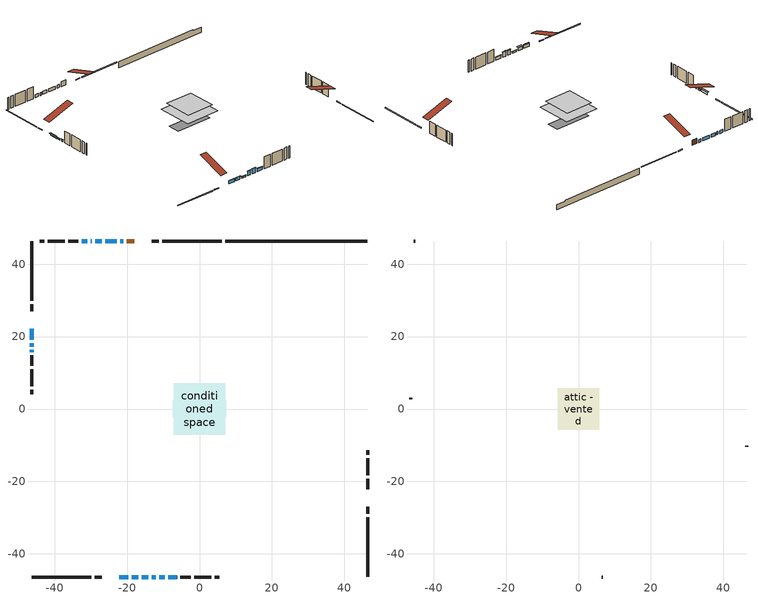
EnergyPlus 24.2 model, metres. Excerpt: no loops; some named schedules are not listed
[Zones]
conditioned space
 floor outside (Floor1 construction): -2.55,-2.55 -2.55,2.55 2.55,2.55 2.55,-2.55 z0.31
 floor adiabatic (AdiabaticFloorConstruction): -7.13,-7.13 -7.13,7.13 7.13,7.13 7.13,-7.13 z2.75
 floor foundation (Slab1 construction): -7.42,-2.39 -7.42,2.39 7.42,2.39 7.42,-2.39 z-2.13
 wall outside (RimJoist1 construction): 6.2,46.39 -10.27,46.39 / -46.39,-46.39 -29.91,-46.39 / -46.39,46.39 -46.39,29.91 / 46.39,-46.39 46.39,-29.91 z0.31:0.61
 wall outside (RimJoist2 construction): -11.2,46.39 -13.25,46.39 / -28.98,-46.39 -26.94,-46.39 / -46.39,28.98 -46.39,26.94 / 46.39,-28.98 46.39,-26.94 z0.31:0.61
 wall outside (AdiabaticWallConstruction 1): -18.05,46.39 -20.08,46.39 z0.31:2.34
 wall outside (AdiabaticWallConstruction): -21.01,46.39 -21.92,46.39 / -22.85,46.39 -26.05,46.39 / -26.98,46.39 -28.81,46.39 / -22.14,-46.39 -19.7,-46.39 / -18.77,-46.39 -16.94,-46.39 / -29.74,46.39 -30.05,46.39 / -8.65,-46.39 -6.21,-46.39 / -30.97,46.39 -32.5,46.39 z0.31:1.53; -46.39,22.14 -46.39,19.09 / -46.39,16.32 -46.39,15.7 z0.31:1.23; -46.39,18.16 -46.39,17.24 / -16.01,-46.39 -14.18,-46.39 z0.31:0.82; -13.25,-46.39 -12.03,-46.39 z0.31:2.14; -11.1,-46.39 -9.58,-46.39 z0.31:2.34
 wall outside (Wall1 construction): -33.43,46.39 -36.3,46.39 / -5.28,-46.39 -2.41,-46.39 / -46.39,14.78 -46.39,11.9 / 46.39,-22.14 46.39,-19.26 z0.31:5.19
 wall outside (Wall2 construction): -37.23,46.39 -41.94,46.39 / -1.48,-46.39 3.23,-46.39 / -46.39,10.97 -46.39,6.27 / 46.39,-18.33 46.39,-13.63 z0.31:5.19
 wall outside (Wall3 construction): -42.86,46.39 -44.16,46.39 / 4.16,-46.39 5.45,-46.39 / -46.39,5.34 -46.39,4.04 / 46.39,-12.7 46.39,-11.4 z0.31:5.19
 wall foundation (FoundationWall1 construction): 7.13,46.39,-2.13 7.13,46.39,0.31 42.46,46.39,0.31 42.46,46.39,-0.05 46.39,46.39,-0.05 46.39,46.39,-2.13
 window (WindowConstruction 11): -21.01,46.39 -21.92,46.39 z0.31:1.53
 window (WindowConstruction 6): -22.85,46.39 -26.05,46.39 z0.31:1.53
 window (WindowConstruction 7): -26.98,46.39 -28.81,46.39 z0.31:1.53
 window (WindowConstruction 8): -46.39,22.14 -46.39,19.09 z0.31:1.22
 window (WindowConstruction 9): -22.14,-46.39 -19.7,-46.39 z0.31:1.53
 window (WindowConstruction 10): -18.77,-46.39 -16.94,-46.39 z0.31:1.53
 window (WindowConstruction 12): -46.39,18.16 -46.39,17.24 z0.31:0.82
 window (WindowConstruction 13): -16.01,-46.39 -14.18,-46.39 z0.31:0.82
 window (WindowConstruction): -29.74,46.39 -30.04,46.39 z0.31:1.53
 window (WindowConstruction 1): -46.39,16.31 -46.39,15.71 z0.31:1.22
 window (WindowConstruction 2): -13.25,-46.39 -12.03,-46.39 z0.31:2.14
 window (WindowConstruction 3): -11.1,-46.39 -9.58,-46.39 z0.31:2.34
 window (WindowConstruction 4): -8.65,-46.39 -6.21,-46.39 z0.31:1.53
 window (WindowConstruction 5): -30.97,46.39 -32.5,46.39 z0.31:1.53
 door (Door): -18.05,46.39 -20.08,46.39 z0.31:2.34
 ceiling adiabatic (AdiabaticFloorConstruction): 7.13,-7.13 7.13,7.13 -7.13,7.13 -7.13,-7.13 z2.75
attic - vented
 floor to conditioned space (Floor2 construction Reversed): -5.74,-5.74 -5.74,5.74 5.74,5.74 5.74,-5.74 z5.19
 wall outside (Wall4 construction): -45.09,46.39 -45.46,46.39 / 6.38,-46.39 6.75,-46.39 / -46.39,3.11 -46.39,2.75 / 46.39,-10.47 46.39,-10.1 z0.31:5.19
 roof outside (Roof1 construction): -17.12,46.39,5.19 -17.12,35.21,8.91 -14.18,35.21,8.91 -14.18,46.39,5.19; -23.06,-46.39,5.19 -23.06,-35.21,8.91 -26.01,-35.21,8.91 -26.01,-46.39,5.19; -46.39,23.06,5.19 -35.21,23.06,8.91 -35.21,26.01,8.91 -46.39,26.01,5.19; 46.39,-23.06,5.19 35.21,-23.06,8.91 35.21,-26.01,8.91 46.39,-26.01,5.19
shading: -46.39,18.94 -46.39,22.28 -46.99,22.28 -46.99,18.94 z1.37; -19.55,-46.39 -22.28,-46.39 -22.28,-46.68 -19.55,-46.68 z1.68; -16.79,-46.39 -18.92,-46.39 -18.92,-46.99 -16.79,-46.99 z1.68; -46.39,17.09 -46.39,18.31 -46.53,18.31 -46.53,17.09 z0.97; -14.03,-46.39 -16.16,-46.39 -16.16,-46.53 -14.03,-46.53 z0.97; -46.39,15.56 -46.39,16.46 -46.53,16.46 -46.53,15.56 z1.37; -11.88,-46.39 -13.4,-46.39 -13.4,-46.53 -11.88,-46.53 z2.29; -9.43,-46.39 -11.25,-46.39 -11.25,-46.53 -9.43,-46.53 z2.49; -6.06,-46.39 -8.8,-46.39 -8.8,-46.53 -6.06,-46.53 z1.68
[Building]
Building 1: Terrain=Suburbs
[Site:Location]
Toronto Intl AP_ON: Latitude {deg}=43.68; Longitude {deg}=-79.63; Time Zone {hr}=-5; Elevation {m}=173; Keep Site Location Information=Yes
[Site:GroundTemperature:Shallow]
4.59119, 2.66285, 2.50842, 3.42352, 7.09712, 10.7536, 13.9236, 15.9317, 16.1023, 14.4691, 11.3799, 7.83558
[Site:WaterMainsTemperature]
Calculation Method=Schedule; Temperature Schedule=mains temperature schedule
[Material] Roughness=Rough; Thermal Absorptance=0.9
Name | Thickness {m} | Conductivity {W/m-K} | Density {kg/m3} | Specific Heat {J/kg-K} | Solar Absorptance | Visible Absorptance
asphalt or fiberglass shingles | 0.00635 | 0.162714 | 1121.4 | 1465.45 | 0.4 | 0.4
ceiling loosefill ins | 0.0846667 | 0.0480833 | 16.02 | 1046.75 | 0.7 | 0.7
ceiling stud and cavity | 0.1397 | 0.115652 | 65.682 | 1177.47 | 0.7 | 0.7
concrete 4.0 in. | 0.1016 | 1.803125 | 2242.8 | 837.4 | 0.7 | 0.7
concrete 8.0 in. | 0.2032 | 1.803125 | 2242.8 | 837.4 | 0.7 | 0.7
door material | 0.04445 | 0.327969 | 512.64 | 1214.23 | 0.7 | 0.7
floor covering | 0.0127 | 0.0433444 | 54.468 | 1339.84 | 0.6 | 0.6
floor rigid ins; rim joist rigid ins | 0.051816 | 0.029427 | 32.04 | 1214.23 | 0.7 | 0.7
floor rigid ins 1; wall rigid ins | 0.512978 | 0.029427 | 32.04 | 1214.23 | 0.7 | 0.7
floor stud and cavity | 0.1397 | 0.0969663 | 92.3553 | 1139.71 | 0.7 | 0.7
floor stud and cavity 1 | 0.1397 | 1.75129 | 37.0049 | 1207.88 | 0.7 | 0.7
furniture material conditioned space 1 | 0.1524 | 0.115458 | 640.8 | 1214.23 | 0.6 | 0.6
gypsum board | 0.0127 | 0.160291 | 801 | 837.4 | 0.6 | 0.6
osb sheathing 0.5 in. | 0.0127 | 0.115458 | 512.64 | 1214.23 | 0.7 | 0.7
osb sheathing 0.75 in. | 0.01905 | 0.115458 | 512.64 | 1214.23 | 0.7 | 0.7
osb sheathing 2.0 in. | 0.0508 | 0.115458 | 512.64 | 1214.23 | 0.7 | 0.7
rim joist stud and cavity | 0.0508 | 0.275866 | 125.044 | 1163.47 | 0.6 | 0.6
rim joist stud and cavity 1 | 0.0508 | 0.289717 | 125.044 | 1163.47 | 0.6 | 0.6
wall stud and cavity | 0.1397 | 0.0815399 | 139.0536 | 1170.24 | 0.7 | 0.7
wall stud and cavity 1 | 0.1397 | 0.0809575 | 139.0536 | 1170.24 | 0.7 | 0.7
wall stud and cavity 2 | 0.1397 | 0.0880559 | 139.0536 | 1170.24 | 0.7 | 0.7
wall stud and cavity 3 | 0.0889 | 6.1454 | 50.32683 | 1063.81 | 0.6 | 0.6
wall stud and cavity 4 | 0.0889 | 0.380278 | 52.3479 | 1209.89 | 0.7 | 0.7
wall stud and cavity 5 | 0.0889 | 0.391764 | 83.0341 | 1211.67 | 0.7 | 0.7
wood siding | 0.0254 | 0.102417 | 544.68 | 1172.36 | 0.4 | 0.4
wood siding 1 | 0.00254 | 0.102417 | 544.68 | 1172.36 | 0.4 | 0.4
wood siding 2; wood siding 3; wood siding 4 | 0.0254 | 0.102417 | 544.68 | 1172.36 | 0.7 | 0.7
[WindowMaterial:SimpleGlazingSystem]
Name | U-Factor {W/m2-K} | Solar Heat Gain Coefficient
WindowMaterial | 3.088832 | 0.38
WindowMaterial 1 | 2.99571 | 0.51
WindowMaterial 10 | 2.97868 | 0.61
WindowMaterial 11 | 3.04681 | 0.44
WindowMaterial 2 | 2.97698 | 0.55
WindowMaterial 3 | 4.32891 | 0.68
WindowMaterial 4 | 2.90941 | 0.64
WindowMaterial 5 | 2.92474 | 0.62
WindowMaterial 6 | 2.93325 | 0.61
WindowMaterial 7 | 2.93098 | 0.61
WindowMaterial 8 | 2.94348 | 0.59
WindowMaterial 9 | 2.95256 | 0.58
[Construction]
AdiabaticFloorConstruction: floor stud and cavity 1, floor rigid ins 1, osb sheathing 0.75 in., floor covering
AdiabaticWallConstruction: wood siding 3, wall rigid ins, wall stud and cavity 4, gypsum board
AdiabaticWallConstruction 1: wood siding 4, wall rigid ins, wall stud and cavity 4, gypsum board
Door: door material
Floor1 construction: floor stud and cavity, floor rigid ins, osb sheathing 0.75 in., floor covering
Floor2 construction Reversed: gypsum board, ceiling stud and cavity, ceiling loosefill ins
FoundationWall1 construction: concrete 8.0 in.
furniture construction conditioned space 1: furniture material conditioned space 1
PartitionWallConstruction: gypsum board, wall stud and cavity 5, gypsum board
RimJoist1 construction: wood siding 2, rim joist rigid ins, osb sheathing 2.0 in., rim joist stud and cavity
RimJoist2 construction: wood siding 2, rim joist rigid ins, osb sheathing 2.0 in., rim joist stud and cavity 1
Roof1 construction: asphalt or fiberglass shingles
Slab1 construction: concrete 4.0 in.
Wall1 construction: wood siding, osb sheathing 0.5 in., wall stud and cavity, gypsum board
Wall2 construction: wood siding, osb sheathing 0.5 in., wall stud and cavity 1, gypsum board
Wall3 construction: wood siding, osb sheathing 0.5 in., wall stud and cavity 2, gypsum board
Wall4 construction: wood siding 1, wall stud and cavity 3
WindowConstruction: WindowMaterial
WindowConstruction 1: WindowMaterial 1
WindowConstruction 10: WindowMaterial 9
WindowConstruction 11: WindowMaterial 10
WindowConstruction 12; WindowConstruction 13: WindowMaterial 11
WindowConstruction 2: WindowMaterial 2
WindowConstruction 3: WindowMaterial 3
WindowConstruction 4; WindowConstruction 9: WindowMaterial 4
WindowConstruction 5: WindowMaterial 5
WindowConstruction 6: WindowMaterial 6
WindowConstruction 7: WindowMaterial 7
WindowConstruction 8: WindowMaterial 8
[Zone] Multiplier=1; Part of Total Floor Area=Yes
Name | Volume {m3}
attic - vented | 79.6032
conditioned space | 718.9
[Space]
Name | Zone | Volume {m3}
attic - vented 1 | attic - vented | 79.6032
conditioned space 1 | conditioned space | 718.9
[ZoneInfiltration:EffectiveLeakageArea]
infil attic - vented 1: Zone or Space=attic - vented 1; Schedule=Always On Discrete; Effective Air Leakage Area {cm2}=5447.17; Stack Coefficient=0.000598158; Wind Coefficient=1.65245e-05
[ZoneMixing]
whole house fan mix: Zone or Space=attic - vented; Schedule=Always On Continuous; Design Flow Rate Calculation Method=Flow/Zone; Design Flow Rate {m3/s}=0; Source Zone or Space=conditioned space
[SurfaceProperty:ExposedFoundationPerimeter]
Slab1: Exposed Perimeter Calculation Method=TotalExposedPerimeter; Total Exposed Perimeter {m}=39.259
[InternalMass] Zone or ZoneList=conditioned space; Space or SpaceList=conditioned space 1
Name | Construction | Surface Area {m2}
furniture mass conditioned space 1 | furniture construction conditioned space 1 | 120.184
partition wall mass | PartitionWallConstruction | 300.46
[Lights]
interior lighting: Zone or ZoneList or Space or SpaceList=conditioned space 1; Schedule=interior lighting schedule; Design Level Calculation Method=LightingLevel; Lighting Level {W}=343.2; Return Air Fraction=0; Fraction Radiant=0.6; Fraction Visible=0.2; Fraction Replaceable=1
[People]
occupants: Zone or ZoneList or Space or SpaceList=conditioned space 1; Number of People Schedule=occupants schedule; Number of People Calculation Method=People; Number of People=3; Fraction Radiant=0.314171; Sensible Heat Fraction=0.56303; Activity Level Schedule=occupants activity schedule; Carbon Dioxide Generation Rate {m3/s-W}=0; Enable ASHRAE 55 Comfort Warnings=No; Mean Radiant Temperature Calculation Type=EnclosureAveraged
[ElectricEquipment] Zone or ZoneList or Space or SpaceList=conditioned space 1; Design Level Calculation Method=EquipmentLevel
Name | Schedule | Design Level {W} | Fraction Latent | Fraction Radiant | Fraction Lost
clothes dryer | clothes dryer schedule | 140.772 | 0.015 | 0.081 | 0.85
clothes washer | clothes washer schedule | 32.1985 | 0.03 | 0.162 | 0.7
cooking range | cooking range schedule | 215.147 | 0.08 | 0.432 | 0.2
dishwasher | dishwasher schedule | 66.8632 | 0.3 | 0.18 | 0.4
fridge | fridge schedule | 72.9452 | 0 | 0.6 | 0
mech vent bath fan 0 | mech vent bath fan 0 schedule | 50.2 | 0 | 0 | 1
mech vent bath fan 1 | mech vent bath fan 1 schedule | 50.2 | 0 | 0 | 1
mech vent house fan | mech vent house fan schedule | 0 | 0 | 0 | 1
mech vent house fan cfis | mech vent house fan cfis schedule | 0 | 0 | 0 | 0
mech vent range fan 0 | mech vent range fan 0 schedule | 57 | 0 | 0 | 1
misc plug loads | misc plug loads schedule | 494.7 | 0.045 | 0.513 | 0.1
whole house fan | Always On Discrete | 0 | 0 | 0 | 1
[OtherEquipment] Zone or ZoneList or Space or SpaceList=conditioned space 1; Design Level Calculation Method=EquipmentLevel
Name | Fuel Type | Schedule | Design Level {W} | Fraction Latent | Fraction Radiant | Fraction Lost
clothes dryer 1 | Electricity | clothes dryer schedule | 0 | 0.015 | 0.081 | 0.85
cooking range 1 | Electricity | cooking range schedule | 0 | 0.08 | 0.432 | 0.2
general water use latent | None | general water use schedule | 62.594 | 1 | 0 | 0
general water use sensible | None | general water use schedule | -61.6891 | 0 | 0.6 | 0
mech vent house fan latent load | None | Always On Discrete | 0 | 1 | 0 | 0
mech vent house fan sensible load | None | Always On Discrete | 0 | 0 | 0 | 0
water heater energy adjustment1 | NaturalGas | Always On Discrete | 0.01 | 0 | 0 | 1
[ZoneInfiltration:DesignFlowRate] Zone or ZoneList or Space or SpaceList=conditioned space 1; Schedule=Always On Discrete; Design Flow Rate Calculation Method=Flow/Zone; Design Flow Rate {m3/s}=0
infil flow; natural vent flow; whole house fan flow
[Foundation:Kiva]
Foundation Kiva 1: Initial Indoor Air Temperature {C}=18; Wall Height Above Grade {m}=0.309982; Wall Depth Below Slab {m}=0.2032
[Foundation:Kiva:Settings]
Soil Conductivity {W/m-K}=0.849921; Soil Density {kg/m3}=1842.3; Soil Specific Heat {J/kg-K}=418.7; Ground Solar Absorptivity=0.9; Ground Thermal Absorptivity=0.9; Ground Surface Roughness {m}=0.03; Far-Field Width {m}=40; Deep-Ground Boundary Condition=ZeroFlux; Deep-Ground Depth {m}=40; Minimum Cell Dimension {m}=0.2; Maximum Cell Growth Coefficient=3; Simulation Timestep=Timestep
[Exterior:Lights]
exterior lighting: Schedule=exterior lighting schedule; Design Level {W}=75.6
[Schedule:Constant]
Name | Hourly Value
Always On Continuous; mech vent house fan schedule; mech vent house fan cfis schedule; Always On Discrete | 1
occupants activity schedule | 117.228
fridge schedule | 0
[Schedule:Week:Daily]
interior lighting schedule Week Rule - Jan1-Jan27: interior lighting schedule day, interior lighting schedule day, interior lighting schedule day, interior lighting schedule day, interior lighting schedule day, interior lighting schedule day, interior lighting schedule day, interior lighting schedule default day, interior lighting schedule default day, interior lighting schedule default day, interior lighting schedule default day, interior lighting schedule default day
interior lighting schedule Week Rule - Jan28-Feb3: interior lighting schedule day, interior lighting schedule day, interior lighting schedule day, interior lighting schedule day, interior lighting schedule day 1, interior lighting schedule day 1, interior lighting schedule day 1, interior lighting schedule default day, interior lighting schedule default day, interior lighting schedule default day, interior lighting schedule default day, interior lighting schedule default day
interior lighting schedule Week Rule - Feb4-Feb24: interior lighting schedule day 1, interior lighting schedule day 1, interior lighting schedule day 1, interior lighting schedule day 1, interior lighting schedule day 1, interior lighting schedule day 1, interior lighting schedule day 1, interior lighting schedule default day, interior lighting schedule default day, interior lighting schedule default day, interior lighting schedule default day, interior lighting schedule default day
interior lighting schedule Week Rule - Feb25-Mar3: interior lighting schedule day 1, interior lighting schedule day 1, interior lighting schedule day 1, interior lighting schedule day 1, interior lighting schedule day 2, interior lighting schedule day 2, interior lighting schedule day 2, interior lighting schedule default day, interior lighting schedule default day, interior lighting schedule default day, interior lighting schedule default day, interior lighting schedule default day
interior lighting schedule Week Rule - Mar4-Mar31: interior lighting schedule day 2, interior lighting schedule day 2, interior lighting schedule day 2, interior lighting schedule day 2, interior lighting schedule day 2, interior lighting schedule day 2, interior lighting schedule day 2, interior lighting schedule default day, interior lighting schedule default day, interior lighting schedule default day, interior lighting schedule default day, interior lighting schedule default day
interior lighting schedule Week Rule - Apr1-Apr28: interior lighting schedule day 3, interior lighting schedule day 3, interior lighting schedule day 3, interior lighting schedule day 3, interior lighting schedule day 3, interior lighting schedule day 3, interior lighting schedule day 3, interior lighting schedule default day, interior lighting schedule default day, interior lighting schedule default day, interior lighting schedule default day, interior lighting schedule default day
interior lighting schedule Week Rule - Apr29-May5: interior lighting schedule day 3, interior lighting schedule day 3, interior lighting schedule day 4, interior lighting schedule day 4, interior lighting schedule day 4, interior lighting schedule day 4, interior lighting schedule day 4, interior lighting schedule default day, interior lighting schedule default day, interior lighting schedule default day, interior lighting schedule default day, interior lighting schedule default day
interior lighting schedule Week Rule - May6-May26: interior lighting schedule day 4, interior lighting schedule day 4, interior lighting schedule day 4, interior lighting schedule day 4, interior lighting schedule day 4, interior lighting schedule day 4, interior lighting schedule day 4, interior lighting schedule default day, interior lighting schedule default day, interior lighting schedule default day, interior lighting schedule default day, interior lighting schedule default day
interior lighting schedule Week Rule - May27-Jun2: interior lighting schedule day 4, interior lighting schedule day 4, interior lighting schedule day 4, interior lighting schedule day 4, interior lighting schedule day 4, interior lighting schedule day 5, interior lighting schedule day 5, interior lighting schedule default day, interior lighting schedule default day, interior lighting schedule default day, interior lighting schedule default day, interior lighting schedule default day
interior lighting schedule Week Rule - Jun3-Jun30: interior lighting schedule day 5, interior lighting schedule day 5, interior lighting schedule day 5, interior lighting schedule day 5, interior lighting schedule day 5, interior lighting schedule day 5, interior lighting schedule day 5, interior lighting schedule default day, interior lighting schedule default day, interior lighting schedule default day, interior lighting schedule default day, interior lighting schedule default day
interior lighting schedule Week Rule - Jul1-Jul28: interior lighting schedule day 6, interior lighting schedule day 6, interior lighting schedule day 6, interior lighting schedule day 6, interior lighting schedule day 6, interior lighting schedule day 6, interior lighting schedule day 6, interior lighting schedule default day, interior lighting schedule default day, interior lighting schedule default day, interior lighting schedule default day, interior lighting schedule default day
interior lighting schedule Week Rule - Jul29-Aug4: interior lighting schedule day 6, interior lighting schedule day 6, interior lighting schedule day 6, interior lighting schedule day 7, interior lighting schedule day 7, interior lighting schedule day 7, interior lighting schedule day 7, interior lighting schedule default day, interior lighting schedule default day, interior lighting schedule default day, interior lighting schedule default day, interior lighting schedule default day
interior lighting schedule Week Rule - Aug5-Aug25: interior lighting schedule day 7, interior lighting schedule day 7, interior lighting schedule day 7, interior lighting schedule day 7, interior lighting schedule day 7, interior lighting schedule day 7, interior lighting schedule day 7, interior lighting schedule default day, interior lighting schedule default day, interior lighting schedule default day, interior lighting schedule default day, interior lighting schedule default day
interior lighting schedule Week Rule - Aug26-Sep1: interior lighting schedule day 7, interior lighting schedule day 7, interior lighting schedule day 7, interior lighting schedule day 7, interior lighting schedule day 7, interior lighting schedule day 7, interior lighting schedule day 8, interior lighting schedule default day, interior lighting schedule default day, interior lighting schedule default day, interior lighting schedule default day, interior lighting schedule default day
interior lighting schedule Week Rule - Sep2-Sep29: interior lighting schedule day 8, interior lighting schedule day 8, interior lighting schedule day 8, interior lighting schedule day 8, interior lighting schedule day 8, interior lighting schedule day 8, interior lighting schedule day 8, interior lighting schedule default day, interior lighting schedule default day, interior lighting schedule default day, interior lighting schedule default day, interior lighting schedule default day
interior lighting schedule Week Rule - Sep30-Oct6: interior lighting schedule day 8, interior lighting schedule day 9, interior lighting schedule day 9, interior lighting schedule day 9, interior lighting schedule day 9, interior lighting schedule day 9, interior lighting schedule day 9, interior lighting schedule default day, interior lighting schedule default day, interior lighting schedule default day, interior lighting schedule default day, interior lighting schedule default day
interior lighting schedule Week Rule - Oct7-Oct27: interior lighting schedule day 9, interior lighting schedule day 9, interior lighting schedule day 9, interior lighting schedule day 9, interior lighting schedule day 9, interior lighting schedule day 9, interior lighting schedule day 9, interior lighting schedule default day, interior lighting schedule default day, interior lighting schedule default day, interior lighting schedule default day, interior lighting schedule default day
interior lighting schedule Week Rule - Oct28-Nov3: interior lighting schedule day 9, interior lighting schedule day 9, interior lighting schedule day 9, interior lighting schedule day 9, interior lighting schedule day 10, interior lighting schedule day 10, interior lighting schedule day 10, interior lighting schedule default day, interior lighting schedule default day, interior lighting schedule default day, interior lighting schedule default day, interior lighting schedule default day
interior lighting schedule Week Rule - Nov4-Nov24: interior lighting schedule day 10, interior lighting schedule day 10, interior lighting schedule day 10, interior lighting schedule day 10, interior lighting schedule day 10, interior lighting schedule day 10, interior lighting schedule day 10, interior lighting schedule default day, interior lighting schedule default day, interior lighting schedule default day, interior lighting schedule default day, interior lighting schedule default day
interior lighting schedule Week Rule - Nov25-Dec1: interior lighting schedule day 10, interior lighting schedule day 10, interior lighting schedule day 10, interior lighting schedule day 10, interior lighting schedule day 10, interior lighting schedule day 10, interior lighting schedule day 11, interior lighting schedule default day, interior lighting schedule default day, interior lighting schedule default day, interior lighting schedule default day, interior lighting schedule default day
interior lighting schedule Week Rule - Dec2-Dec31: interior lighting schedule day 11, interior lighting schedule day 11, interior lighting schedule day 11, interior lighting schedule day 11, interior lighting schedule day 11, interior lighting schedule day 11, interior lighting schedule day 11, interior lighting schedule default day, interior lighting schedule default day, interior lighting schedule default day, interior lighting schedule default day, interior lighting schedule default day
occupants schedule Week Rule - Jan1-Dec31: occupants schedule day, occupants schedule day, occupants schedule day, occupants schedule day, occupants schedule day, occupants schedule day, occupants schedule day, occupants schedule default day, occupants schedule default day, occupants schedule default day, occupants schedule default day, occupants schedule default day
clothes dryer schedule Week Rule - Jan1-Dec31: clothes dryer schedule day, clothes dryer schedule day, clothes dryer schedule day, clothes dryer schedule day, clothes dryer schedule day, clothes dryer schedule day, clothes dryer schedule day, clothes dryer schedule default day, clothes dryer schedule default day, clothes dryer schedule default day, clothes dryer schedule default day, clothes dryer schedule default day
clothes washer schedule Week Rule - Jan1-Dec31: clothes washer schedule day, clothes washer schedule day, clothes washer schedule day, clothes washer schedule day, clothes washer schedule day, clothes washer schedule day, clothes washer schedule day, clothes washer schedule default day, clothes washer schedule default day, clothes washer schedule default day, clothes washer schedule default day, clothes washer schedule default day
cooking range schedule Week Rule - Jan1-Dec31: cooking range schedule day, cooking range schedule day, cooking range schedule day, cooking range schedule day, cooking range schedule day, cooking range schedule day, cooking range schedule day, cooking range schedule default day, cooking range schedule default day, cooking range schedule default day, cooking range schedule default day, cooking range schedule default day
dishwasher schedule Week Rule - Jan1-Dec31: dishwasher schedule day, dishwasher schedule day, dishwasher schedule day, dishwasher schedule day, dishwasher schedule day, dishwasher schedule day, dishwasher schedule day, dishwasher schedule default day, dishwasher schedule default day, dishwasher schedule default day, dishwasher schedule default day, dishwasher schedule default day
mech vent bath fan 0 schedule Week Rule - Jan1-Dec31: mech vent bath fan 0 schedule day, mech vent bath fan 0 schedule day, mech vent bath fan 0 schedule day, mech vent bath fan 0 schedule day, mech vent bath fan 0 schedule day, mech vent bath fan 0 schedule day, mech vent bath fan 0 schedule day, mech vent bath fan 0 schedule default day, mech vent bath fan 0 schedule default day, mech vent bath fan 0 schedule default day, mech vent bath fan 0 schedule default day, mech vent bath fan 0 schedule default day
mech vent bath fan 1 schedule Week Rule - Jan1-Dec31: mech vent bath fan 1 schedule day, mech vent bath fan 1 schedule day, mech vent bath fan 1 schedule day, mech vent bath fan 1 schedule day, mech vent bath fan 1 schedule day, mech vent bath fan 1 schedule day, mech vent bath fan 1 schedule day, mech vent bath fan 1 schedule default day, mech vent bath fan 1 schedule default day, mech vent bath fan 1 schedule default day, mech vent bath fan 1 schedule default day, mech vent bath fan 1 schedule default day
mech vent range fan 0 schedule Week Rule - Jan1-Dec31: mech vent range fan 0 schedule day, mech vent range fan 0 schedule day, mech vent range fan 0 schedule day, mech vent range fan 0 schedule day, mech vent range fan 0 schedule day, mech vent range fan 0 schedule day, mech vent range fan 0 schedule day, mech vent range fan 0 schedule default day, mech vent range fan 0 schedule default day, mech vent range fan 0 schedule default day, mech vent range fan 0 schedule default day, mech vent range fan 0 schedule default day
misc plug loads schedule Week Rule - Jan1-Dec31: misc plug loads schedule day, misc plug loads schedule day, misc plug loads schedule day, misc plug loads schedule day, misc plug loads schedule day, misc plug loads schedule day, misc plug loads schedule day, misc plug loads schedule default day, misc plug loads schedule default day, misc plug loads schedule default day, misc plug loads schedule default day, misc plug loads schedule default day
general water use schedule Week Rule - Jan1-Dec31: general water use schedule day, general water use schedule day, general water use schedule day, general water use schedule day, general water use schedule day, general water use schedule day, general water use schedule day, general water use schedule default day, general water use schedule default day, general water use schedule default day, general water use schedule default day, general water use schedule default day
exterior lighting schedule Week Rule - Jan1-Jan27: exterior lighting schedule day, exterior lighting schedule day, exterior lighting schedule day, exterior lighting schedule day, exterior lighting schedule day, exterior lighting schedule day, exterior lighting schedule day, exterior lighting schedule default day, exterior lighting schedule default day, exterior lighting schedule default day, exterior lighting schedule default day, exterior lighting schedule default day
exterior lighting schedule Week Rule - Jan28-Feb3: exterior lighting schedule day, exterior lighting schedule day, exterior lighting schedule day, exterior lighting schedule day, exterior lighting schedule day 1, exterior lighting schedule day 1, exterior lighting schedule day 1, exterior lighting schedule default day, exterior lighting schedule default day, exterior lighting schedule default day, exterior lighting schedule default day, exterior lighting schedule default day
exterior lighting schedule Week Rule - Feb4-Feb24: exterior lighting schedule day 1, exterior lighting schedule day 1, exterior lighting schedule day 1, exterior lighting schedule day 1, exterior lighting schedule day 1, exterior lighting schedule day 1, exterior lighting schedule day 1, exterior lighting schedule default day, exterior lighting schedule default day, exterior lighting schedule default day, exterior lighting schedule default day, exterior lighting schedule default day
exterior lighting schedule Week Rule - Feb25-Mar3: exterior lighting schedule day 1, exterior lighting schedule day 1, exterior lighting schedule day 1, exterior lighting schedule day 1, exterior lighting schedule day 2, exterior lighting schedule day 2, exterior lighting schedule day 2, exterior lighting schedule default day, exterior lighting schedule default day, exterior lighting schedule default day, exterior lighting schedule default day, exterior lighting schedule default day
exterior lighting schedule Week Rule - Mar4-Mar31: exterior lighting schedule day 2, exterior lighting schedule day 2, exterior lighting schedule day 2, exterior lighting schedule day 2, exterior lighting schedule day 2, exterior lighting schedule day 2, exterior lighting schedule day 2, exterior lighting schedule default day, exterior lighting schedule default day, exterior lighting schedule default day, exterior lighting schedule default day, exterior lighting schedule default day
exterior lighting schedule Week Rule - Apr1-Apr28: exterior lighting schedule day 3, exterior lighting schedule day 3, exterior lighting schedule day 3, exterior lighting schedule day 3, exterior lighting schedule day 3, exterior lighting schedule day 3, exterior lighting schedule day 3, exterior lighting schedule default day, exterior lighting schedule default day, exterior lighting schedule default day, exterior lighting schedule default day, exterior lighting schedule default day
exterior lighting schedule Week Rule - Apr29-May5: exterior lighting schedule day 3, exterior lighting schedule day 3, exterior lighting schedule day 4, exterior lighting schedule day 4, exterior lighting schedule day 4, exterior lighting schedule day 4, exterior lighting schedule day 4, exterior lighting schedule default day, exterior lighting schedule default day, exterior lighting schedule default day, exterior lighting schedule default day, exterior lighting schedule default day
exterior lighting schedule Week Rule - May6-May26: exterior lighting schedule day 4, exterior lighting schedule day 4, exterior lighting schedule day 4, exterior lighting schedule day 4, exterior lighting schedule day 4, exterior lighting schedule day 4, exterior lighting schedule day 4, exterior lighting schedule default day, exterior lighting schedule default day, exterior lighting schedule default day, exterior lighting schedule default day, exterior lighting schedule default day
exterior lighting schedule Week Rule - May27-Jun2: exterior lighting schedule day 4, exterior lighting schedule day 4, exterior lighting schedule day 4, exterior lighting schedule day 4, exterior lighting schedule day 4, exterior lighting schedule day 5, exterior lighting schedule day 5, exterior lighting schedule default day, exterior lighting schedule default day, exterior lighting schedule default day, exterior lighting schedule default day, exterior lighting schedule default day
exterior lighting schedule Week Rule - Jun3-Jun30: exterior lighting schedule day 5, exterior lighting schedule day 5, exterior lighting schedule day 5, exterior lighting schedule day 5, exterior lighting schedule day 5, exterior lighting schedule day 5, exterior lighting schedule day 5, exterior lighting schedule default day, exterior lighting schedule default day, exterior lighting schedule default day, exterior lighting schedule default day, exterior lighting schedule default day
exterior lighting schedule Week Rule - Jul1-Jul28: exterior lighting schedule day 6, exterior lighting schedule day 6, exterior lighting schedule day 6, exterior lighting schedule day 6, exterior lighting schedule day 6, exterior lighting schedule day 6, exterior lighting schedule day 6, exterior lighting schedule default day, exterior lighting schedule default day, exterior lighting schedule default day, exterior lighting schedule default day, exterior lighting schedule default day
exterior lighting schedule Week Rule - Jul29-Aug4: exterior lighting schedule day 6, exterior lighting schedule day 6, exterior lighting schedule day 6, exterior lighting schedule day 7, exterior lighting schedule day 7, exterior lighting schedule day 7, exterior lighting schedule day 7, exterior lighting schedule default day, exterior lighting schedule default day, exterior lighting schedule default day, exterior lighting schedule default day, exterior lighting schedule default day
exterior lighting schedule Week Rule - Aug5-Aug25: exterior lighting schedule day 7, exterior lighting schedule day 7, exterior lighting schedule day 7, exterior lighting schedule day 7, exterior lighting schedule day 7, exterior lighting schedule day 7, exterior lighting schedule day 7, exterior lighting schedule default day, exterior lighting schedule default day, exterior lighting schedule default day, exterior lighting schedule default day, exterior lighting schedule default day
[Schedule:Year]
interior lighting schedule: interior lighting schedule Week Rule - Jan1-Jan27, 1, 1, 1, 27, interior lighting schedule Week Rule - Jan28-Feb3, 1, 28, 2, 3, interior lighting schedule Week Rule - Feb4-Feb24, 2, 4, 2, 24, interior lighting schedule Week Rule - Feb25-Mar3, 2, 25, 3, 3, interior lighting schedule Week Rule - Mar4-Mar31, 3, 4, 3, 31, interior lighting schedule Week Rule - Apr1-Apr28, 4, 1, 4, 28, interior lighting schedule Week Rule - Apr29-May5, 4, 29, 5, 5, interior lighting schedule Week Rule - May6-May26, 5, 6, 5, 26, interior lighting schedule Week Rule - May27-Jun2, 5, 27, 6, 2, interior lighting schedule Week Rule - Jun3-Jun30, 6, 3, 6, 30, interior lighting schedule Week Rule - Jul1-Jul28, 7, 1, 7, 28, interior lighting schedule Week Rule - Jul29-Aug4, 7, 29, 8, 4, interior lighting schedule Week Rule - Aug5-Aug25, 8, 5, 8, 25, interior lighting schedule Week Rule - Aug26-Sep1, 8, 26, 9, 1, interior lighting schedule Week Rule - Sep2-Sep29, 9, 2, 9, 29, interior lighting schedule Week Rule - Sep30-Oct6, 9, 30, 10, 6, interior lighting schedule Week Rule - Oct7-Oct27, 10, 7, 10, 27, interior lighting schedule Week Rule - Oct28-Nov3, 10, 28, 11, 3, interior lighting schedule Week Rule - Nov4-Nov24, 11, 4, 11, 24, interior lighting schedule Week Rule - Nov25-Dec1, 11, 25, 12, 1, interior lighting schedule Week Rule - Dec2-Dec31, 12, 2, 12, 31
occupants schedule: occupants schedule Week Rule - Jan1-Dec31, 1, 1, 12, 31
clothes dryer schedule: clothes dryer schedule Week Rule - Jan1-Dec31, 1, 1, 12, 31
clothes washer schedule: clothes washer schedule Week Rule - Jan1-Dec31, 1, 1, 12, 31
cooking range schedule: cooking range schedule Week Rule - Jan1-Dec31, 1, 1, 12, 31
dishwasher schedule: dishwasher schedule Week Rule - Jan1-Dec31, 1, 1, 12, 31
mech vent bath fan 0 schedule: mech vent bath fan 0 schedule Week Rule - Jan1-Dec31, 1, 1, 12, 31
mech vent bath fan 1 schedule: mech vent bath fan 1 schedule Week Rule - Jan1-Dec31, 1, 1, 12, 31
mech vent range fan 0 schedule: mech vent range fan 0 schedule Week Rule - Jan1-Dec31, 1, 1, 12, 31
misc plug loads schedule: misc plug loads schedule Week Rule - Jan1-Dec31, 1, 1, 12, 31
general water use schedule: general water use schedule Week Rule - Jan1-Dec31, 1, 1, 12, 31
exterior lighting schedule: exterior lighting schedule Week Rule - Jan1-Jan27, 1, 1, 1, 27, exterior lighting schedule Week Rule - Jan28-Feb3, 1, 28, 2, 3, exterior lighting schedule Week Rule - Feb4-Feb24, 2, 4, 2, 24, exterior lighting schedule Week Rule - Feb25-Mar3, 2, 25, 3, 3, exterior lighting schedule Week Rule - Mar4-Mar31, 3, 4, 3, 31, exterior lighting schedule Week Rule - Apr1-Apr28, 4, 1, 4, 28, exterior lighting schedule Week Rule - Apr29-May5, 4, 29, 5, 5, exterior lighting schedule Week Rule - May6-May26, 5, 6, 5, 26, exterior lighting schedule Week Rule - May27-Jun2, 5, 27, 6, 2, exterior lighting schedule Week Rule - Jun3-Jun30, 6, 3, 6, 30, exterior lighting schedule Week Rule - Jul1-Jul28, 7, 1, 7, 28, exterior lighting schedule Week Rule - Jul29-Aug4, 7, 29, 8, 4, exterior lighting schedule Week Rule - Aug5-Aug25, 8, 5, 8, 25, exterior lighting schedule Week Rule - Aug26-Sep1, 8, 26, 9, 1, exterior lighting schedule Week Rule - Sep2-Sep29, 9, 2, 9, 29, exterior lighting schedule Week Rule - Sep30-Oct6, 9, 30, 10, 6, exterior lighting schedule Week Rule - Oct7-Oct27, 10, 7, 10, 27, exterior lighting schedule Week Rule - Oct28-Nov3, 10, 28, 11, 3, exterior lighting schedule Week Rule - Nov4-Nov24, 11, 4, 11, 24, exterior lighting schedule Week Rule - Nov25-Dec1, 11, 25, 12, 1, exterior lighting schedule Week Rule - Dec2-Dec31, 12, 2, 12, 31
[Schedule:Compact]
mains temperature schedule: Through: 01/01, For: AllDays, Until: 24:00, 8.43722, Through: 01/02, For: AllDays, Until: 24:00, 8.37111, Through: 01/03, For: AllDays, Until: 24:00, 8.30611, Through: 01/04, For: AllDays, Until: 24:00, 8.24222, Through: 01/05, For: AllDays, Until: 24:00, 8.17944, Through: 01/06, For: AllDays, Until: 24:00, 8.11833, Through: 01/07, For: AllDays, Until: 24:00, 8.05833, Through: 01/08, For: AllDays, Until: 24:00, 7.99944, Through: 01/09, For: AllDays, Until: 24:00, 7.94222, Through: 01/10, For: AllDays, Until: 24:00, 7.88611, Through: 01/11, For: AllDays, Until: 24:00, 7.83167, Through: 01/12, For: AllDays, Until: 24:00, 7.77833, Through: 01/13, For: AllDays, Until: 24:00, 7.72611, Through: 01/14, For: AllDays, Until: 24:00, 7.67556, Through: 01/15, For: AllDays, Until: 24:00, 7.62667, Through: 01/16, For: AllDays, Until: 24:00, 7.57889, Through: 01/17, For: AllDays, Until: 24:00, 7.53278, Through: 01/18, For: AllDays, Until: 24:00, 7.48778, Through: 01/19, For: AllDays, Until: 24:00, 7.44444, Through: 01/20, For: AllDays, Until: 24:00, 7.40278, Through: 01/21, For: AllDays, Until: 24:00, 7.36278, Through: 01/22, For: AllDays, Until: 24:00, 7.32389, Through: 01/23, For: AllDays, Until: 24:00, 7.28667, Through: 01/24, For: AllDays, Until: 24:00, 7.25056, Through: 01/25, For: AllDays, Until: 24:00, 7.21667, Through: 01/26, For: AllDays, Until: 24:00, 7.18389, Through: 01/27, For: AllDays, Until: 24:00, 7.15278, Through: 01/28, For: AllDays, Until: 24:00, 7.12333, Through: 01/29, For: AllDays, Until: 24:00, 7.09556, Through: 01/30, For: AllDays, Until: 24:00, 7.06944, Through: 01/31, For: AllDays, Until: 24:00, 7.04444, Through: 02/01, For: AllDays, Until: 24:00, 7.02167, Through: 02/02, For: AllDays, Until: 24:00, 7, Through: 02/03, For: AllDays, Until: 24:00, 6.98, Through: 02/04, For: AllDays, Until: 24:00, 6.96222, Through: 02/05, For: AllDays, Until: 24:00, 6.94556, Through: 02/06, For: AllDays, Until: 24:00, 6.93056, Through: 02/07, For: AllDays, Until: 24:00, 6.91722, Through: 02/08, For: AllDays, Until: 24:00, 6.90556, Through: 02/09, For: AllDays, Until: 24:00, 6.89556, Through: 02/10, For: AllDays, Until: 24:00, 6.88722, Through: 02/11, For: AllDays, Until: 24:00, 6.88056, Through: 02/12, For: AllDays, Until: 24:00, 6.875, Through: 02/13, For: AllDays, Until: 24:00, 6.87167, Through: 02/14, For: AllDays, Until: 24:00, 6.87, Through: 02/15, For: AllDays, Until: 24:00, 6.87, Through: 02/16, For: AllDays, Until: 24:00, 6.87167, Through: 02/17, For: AllDays, Until: 24:00, 6.875, Through: 02/18, For: AllDays, Until: 24:00, 6.88, Through: 02/19, For: AllDays, Until: 24:00, 6.88611, Through: 02/20, For: AllDays, Until: 24:00, 6.89444, Through: 02/21, For: AllDays, Until: 24:00, 6.90444, Through: 02/22, For: AllDays, Until: 24:00, 6.91611, Through: 02/23, For: AllDays, Until: 24:00, 6.92889, Through: 02/24, For: AllDays, Until: 24:00, 6.94389, Through: 02/25, For: AllDays, Until: 24:00, 6.96056, Through: 02/26, For: AllDays, Until: 24:00, 6.97833, Through: 02/27, For: AllDays, Until: 24:00, 6.99833, Through: 02/28, For: AllDays, Until: 24:00, 7.01944, Through: 03/01, For: AllDays, Until: 24:00, 7.04222, Through: 03/02, For: AllDays, Until: 24:00, 7.06667, Through: 03/03, For: AllDays, Until: 24:00, 7.09278, Through: 03/04, For: AllDays, Until: 24:00, 7.12056, Through: 03/05, For: AllDays, Until: 24:00, 7.15, Through: 03/06, For: AllDays, Until: 24:00, 7.18111, Through: 03/07, For: AllDays, Until: 24:00, 7.21333, Through: 03/08, For: AllDays, Until: 24:00, 7.24722, Through: 03/09, For: AllDays, Until: 24:00, 7.28278, Through: 03/10, For: AllDays, Until: 24:00, 7.32, Through: 03/11, For: AllDays, Until: 24:00, 7.35889, Through: 03/12, For: AllDays, Until: 24:00, 7.39889, Through: 03/13, For: AllDays, Until: 24:00, 7.44056, Through: 03/14, For: AllDays, Until: 24:00, 7.48389, Through: 03/15, For: AllDays, Until: 24:00, 7.52833, Through: 03/16, For: AllDays, Until: 24:00, 7.57444, Through: 03/17, For: AllDays, Until: 24:00, 7.62222, Through: 03/18, For: AllDays, Until: 24:00, 7.67111, Through: 03/19, For: AllDays, Until: 24:00, 7.72111, Through: 03/20, For: AllDays, Until: 24:00, 7.77333, Through: 03/21, For: AllDays, Until: 24:00, 7.82611, Through: 03/22, For: AllDays, Until: 24:00, 7.88111, Through: 03/23, For: AllDays, Until: 24:00, 7.93667, Through: 03/24, For: AllDays, Until: 24:00, 7.99389, Through: 03/25, For: AllDays, Until: 24:00, 8.05278, Through: 03/26, For: AllDays, Until: 24:00, 8.11278, Through: 03/27, For: AllDays, Until: 24:00, 8.17389, Through: 03/28, For: AllDays, Until: 24:00, 8.23611, Through: 03/29, For: AllDays, Until: 24:00, 8.3, Through: 03/30, For: AllDays, Until: 24:00, 8.365, Through: 03/31, For: AllDays, Until: 24:00, 8.43111, Through: 04/01, For: AllDays, Until: 24:00, 8.49833, Through: 04/02, For: AllDays, Until: 24:00, 8.56722, Through: 04/03, For: AllDays, Until: 24:00, 8.63667, Through: 04/04, For: AllDays, Until: 24:00, 8.70778, Through: 04/05, For: AllDays, Until: 24:00, 8.77944, Through: 04/06, For: AllDays, Until: 24:00, 8.85278, Through: 04/07, For: AllDays, Until: 24:00, 8.92667, Through: 04/08, For: AllDays, Until: 24:00, 9.00222, Through: 04/09, For: AllDays, Until: 24:00, 9.07833, Through: 04/10, For: AllDays, Until: 24:00, 9.15556, Through: 04/11, For: AllDays, Until: 24:00, 9.23389, Through: 04/12, For: AllDays, Until: 24:00, 9.31278, Through: 04/13, For: AllDays, Until: 24:00, 9.39278, Through: 04/14, For: AllDays, Until: 24:00, 9.47389, Through: 04/15, For: AllDays, Until: 24:00, 9.55611, Through: 04/16, For: AllDays, Until: 24:00, 9.63833, Through: 04/17, For: AllDays, Until: 24:00, 9.72222, Through: 04/18, For: AllDays, Until: 24:00, 9.80667, Through: 04/19, For: AllDays, Until: 24:00, 9.89167, Through: 04/20, For: AllDays, Until: 24:00, 9.97778, Through: 04/21, For: AllDays, Until: 24:00, 10.0644, Through: 04/22, For: AllDays, Until: 24:00, 10.1517, Through: 04/23, For: AllDays, Until: 24:00, 10.24, Through: 04/24, For: AllDays, Until: 24:00, 10.3289, Through: 04/25, For: AllDays, Until: 24:00, 10.4183, Through: 04/26, For: AllDays, Until: 24:00, 10.5083, Through: 04/27, For: AllDays, Until: 24:00, 10.5989, Through: 04/28, For: AllDays, Until: 24:00, 10.69, Through: 04/29, For: AllDays, Until: 24:00, 10.7817, Through: 04/30, For: AllDays, Until: 24:00, 10.8739, Through: 05/01, For: AllDays, Until: 24:00, 10.9667, Through: 05/02, For: AllDays, Until: 24:00, 11.0594, Through: 05/03, For: AllDays, Until: 24:00, 11.1533, Through: 05/04, For: AllDays, Until: 24:00, 11.2472, Through: 05/05, For: AllDays, Until: 24:00, 11.3411, Through: 05/06, For: AllDays, Until: 24:00, 11.4361, Through: 05/07, For: AllDays, Until: 24:00, 11.5306, Through: 05/08, For: AllDays, Until: 24:00, 11.6261, Through: 05/09, For: AllDays, Until: 24:00, 11.7217, Through: 05/10, For: AllDays, Until: 24:00, 11.8172, Through: 05/11, For: AllDays, Until: 24:00, 11.9128, Through: 05/12, For: AllDays, Until: 24:00, 12.0089, Through: 05/13, For: AllDays, Until: 24:00, 12.105, Through: 05/14, For: AllDays, Until: 24:00, 12.2017, Through: 05/15, For: AllDays, Until: 24:00, 12.2978, Through: 05/16, For: AllDays, Until: 24:00, 12.3944, Through: 05/17, For: AllDays, Until: 24:00, 12.4906, Through: 05/18, For: AllDays, Until: 24:00, 12.5872, Through: 05/19, For: AllDays, Until: 24:00, 12.6833, Through: 05/20, For: AllDays, Until: 24:00, 12.78, Through: 05/21, For: AllDays, Until: 24:00, 12.8761, Through: 05/22, For: AllDays, Until: 24:00, 12.9722, Through: 05/23, For: AllDays, Until: 24:00, 13.0683, Through: 05/24, For: AllDays, Until: 24:00, 13.1639, Through: 05/25, For: AllDays, Until: 24:00, 13.2594, Through: 05/26, For: AllDays, Until: 24:00, 13.355, Through: 05/27, For: AllDays, Until: 24:00, 13.45, Through: 05/28, For: AllDays, Until: 24:00, 13.545, Through: 05/29, For: AllDays, Until: 24:00, 13.6394, Through: 05/30, For: AllDays, Until: 24:00, 13.7333, Through: 05/31, For: AllDays, Until: 24:00, 13.8272, Through: 06/01, For: AllDays, Until: 24:00, 13.9206, Through: 06/02, For: AllDays, Until: 24:00, 14.0139, Through: 06/03, For: AllDays, Until: 24:00, 14.1061, Through: 06/04, For: AllDays, Until: 24:00, 14.1983, Through: 06/05, For: AllDays, Until: 24:00, 14.2894, Through: 06/06, For: AllDays, Until: 24:00, 14.3806, Through: 06/07, For: AllDays, Until: 24:00, 14.4711, Through: 06/08, For: AllDays, Until: 24:00, 14.5606, Through: 06/09, For: AllDays, Until: 24:00, 14.65, Through: 06/10, For: AllDays, Until: 24:00, 14.7383, Through: 06/11, For: AllDays, Until: 24:00, 14.8267, Through: 06/12, For: AllDays, Until: 24:00, 14.9133, Through: 06/13, For: AllDays, Until: 24:00, 15, Through: 06/14, For: AllDays, Until: 24:00, 15.0856, Through: 06/15, For: AllDays, Until: 24:00, 15.1706, Through: 06/16, For: AllDays, Until: 24:00, 15.255, Through: 06/17, For: AllDays, Until: 24:00, 15.3383, Through: 06/18, For: AllDays, Until: 24:00, 15.4206, Through: 06/19, For: AllDays, Until: 24:00, 15.5022, Through: 06/20, For: AllDays, Until: 24:00, 15.5828, Through: 06/21, For: AllDays, Until: 24:00, 15.6628, Through: 06/22, For: AllDays, Until: 24:00, 15.7417, Through: 06/23, For: AllDays, Until: 24:00, 15.8194, Through: 06/24, For: AllDays, Until: 24:00, 15.8961, Through: 06/25, For: AllDays, Until: 24:00, 15.9722, Through: 06/26, For: AllDays, Until: 24:00, 16.0467, Through: 06/27, For: AllDays, Until: 24:00, 16.1206, Through: 06/28, For: AllDays, Until: 24:00, 16.1933, Through: 06/29, For: AllDays, Until: 24:00, 16.265, Through: 06/30, For: AllDays, Until: 24:00, 16.3356, Through: 07/01, For: AllDays, Until: 24:00, 16.4044, Through: 07/02, For: AllDays, Until: 24:00, 16.4728, Through: 07/03, For: AllDays, Until: 24:00, 16.54, Through: 07/04, For: AllDays, Until: 24:00, 16.6056, Through: 07/05, For: AllDays, Until: 24:00, 16.67, Through: 07/06, For: AllDays, Until: 24:00, 16.7333, Through: 07/07, For: AllDays, Until: 24:00, 16.7956, Through: 07/08, For: AllDays, Until: 24:00, 16.8561, Through: 07/09, For: AllDays, Until: 24:00, 16.9156, Through: 07/10, For: AllDays, Until: 24:00, 16.9739, Through: 07/11, For: AllDays, Until: 24:00, 17.0306, Through: 07/12, For: AllDays, Until: 24:00, 17.0861, Through: 07/13, For: AllDays, Until: 24:00, 17.14, Through: 07/14, For: AllDays, Until: 24:00, 17.1928, Through: 07/15, For: AllDays, Until: 24:00, 17.2439, Through: 07/16, For: AllDays, Until: 24:00, 17.2939, Through: 07/17, For: AllDays, Until: 24:00, 17.3422, Through: 07/18, For: AllDays, Until: 24:00, 17.3894, Through: 07/19, For: AllDays, Until: 24:00, 17.435, Through: 07/20, For: AllDays, Until: 24:00, 17.4794, Through: 07/21, For: AllDays, Until: 24:00, 17.5217, Through: 07/22, For: AllDays, Until: 24:00, 17.5628, Through: 07/23, For: AllDays, Until: 24:00, 17.6028, Through: 07/24, For: AllDays, Until: 24:00, 17.6406, Through: 07/25, For: AllDays, Until: 24:00, 17.6772, Through: 07/26, For: AllDays, Until: 24:00, 17.7122, Through: 07/27, For: AllDays, Until: 24:00, 17.7456, Through: 07/28, For: AllDays, Until: 24:00, 17.7778, Through: 07/29, For: AllDays, Until: 24:00, 17.8078, Through: 07/30, For: AllDays, Until: 24:00, 17.8367, Through: 07/31, For: AllDays, Until: 24:00, 17.8639, Through: 08/01, For: AllDays, Until: 24:00, 17.8894, Through: 08/02, For: AllDays, Until: 24:00, 17.9133, Through: 08/03, For: AllDays, Until: 24:00, 17.9361, Through: 08/04, For: AllDays, Until: 24:00, 17.9567, Through: 08/05, For: AllDays, Until: 24:00, 17.9756, Through: 08/06, For: AllDays, Until: 24:00, 17.9933, Through: 08/07, For: AllDays, Until: 24:00, 18.0089, Through: 08/08, For: AllDays, Until: 24:00, 18.0233, Through: 08/09, For: AllDays, Until: 24:00, 18.0361, Through: 08/10, For: AllDays, Until: 24:00, 18.0467, Through: 08/11, For: AllDays, Until: 24:00, 18.0561, Through: 08/12, For: AllDays, Until: 24:00, 18.0639, Through: 08/13, For: AllDays, Until: 24:00, 18.07, Through: 08/14, For: AllDays, Until: 24:00, 18.0739, Through: 08/15, For: AllDays, Until: 24:00, 18.0767, Through: 08/16, For: AllDays, Until: 24:00, 18.0778, Through: 08/17, For: AllDays, Until: 24:00, 18.0772, Through: 08/18, For: AllDays, Until: 24:00, 18.075, Through: 08/19, For: AllDays, Until: 24:00, 18.0706, Through: 08/20, For: AllDays, Until: 24:00, 18.065, Through: 08/21, For: AllDays, Until: 24:00, 18.0578, Through: 08/22, For: AllDays, Until: 24:00, 18.0489, Through: 08/23, For: AllDays, Until: 24:00, 18.0383, Through: 08/24, For: AllDays, Until: 24:00, 18.0261, Through: 08/25, For: AllDays, Until: 24:00, 18.0122, Through: 08/26, For: AllDays, Until: 24:00, 17.9967, Through: 08/27, For: AllDays, Until: 24:00, 17.9794, Through: 08/28, For: AllDays, Until: 24:00, 17.9606, Through: 08/29, For: AllDays, Until: 24:00, 17.9406, Through: 08/30, For: AllDays, Until: 24:00, 17.9183, Through: 08/31, For: AllDays, Until: 24:00, 17.8944, Through: 09/01, For: AllDays, Until: 24:00, 17.8694, Through: 09/02, For: AllDays, Until: 24:00, 17.8428, Through: 09/03, For: AllDays, Until: 24:00, 17.8139, Through: 09/04, For: AllDays, Until: 24:00, 17.7839, Through: 09/05, For: AllDays, Until: 24:00, 17.7522, Through: 09/06, For: AllDays, Until: 24:00, 17.7194, Through: 09/07, For: AllDays, Until: 24:00, 17.6844, Through: 09/08, For: AllDays, Until: 24:00, 17.6483, Through: 09/09, For: AllDays, Until: 24:00, 17.6106, Through: 09/10, For: AllDays, Until: 24:00, 17.5711, Through: 09/11, For: AllDays, Until: 24:00, 17.5306, Through: 09/12, For: AllDays, Until: 24:00, 17.4883, Through: 09/13, For: AllDays, Until: 24:00, 17.4444, Through: 09/14, For: AllDays, Until: 24:00, 17.3989, Through: 09/15, For: AllDays, Until: 24:00, 17.3522, Through: 09/16, For: AllDays, Until: 24:00, 17.3039, Through: 09/17, For: AllDays, Until: 24:00, 17.2544, Through: 09/18, For: AllDays, Until: 24:00, 17.2033, Through: 09/19, For: AllDays, Until: 24:00, 17.1511, Through: 09/20, For: AllDays, Until: 24:00, 17.0972, Through: 09/21, For: AllDays, Until: 24:00, 17.0422, Through: 09/22, For: AllDays, Until: 24:00, 16.9856, Through: 09/23, For: AllDays, Until: 24:00, 16.9278, Through: 09/24, For: AllDays, Until: 24:00, 16.8683, Through: 09/25, For: AllDays, Until: 24:00, 16.8078, Through: 09/26, For: AllDays, Until: 24:00, 16.7461, Through: 09/27, For: AllDays, Until: 24:00, 16.6833, Through: 09/28, For: AllDays, Until: 24:00, 16.6189, Through: 09/29, For: AllDays, Until: 24:00, 16.5533, Through: 09/30, For: AllDays, Until: 24:00, 16.4867, Through: 10/01, For: AllDays, Until: 24:00, 16.4189, Through: 10/02, For: AllDays, Until: 24:00, 16.3494, Through: 10/03, For: AllDays, Until: 24:00, 16.2794, Through: 10/04, For: AllDays, Until: 24:00, 16.2083, Through: 10/05, For: AllDays, Until: 24:00, 16.1356, Through: 10/06, For: AllDays, Until: 24:00, 16.0622, Through: 10/07, For: AllDays, Until: 24:00, 15.9878, Through: 10/08, For: AllDays, Until: 24:00, 15.9117, Through: 10/09, For: AllDays, Until: 24:00, 15.835, Through: 10/10, For: AllDays, Until: 24:00, 15.7578, Through: 10/11, For: AllDays, Until: 24:00, 15.6789, Through: 10/12, For: AllDays, Until: 24:00, 15.5994, Through: 10/13, For: AllDays, Until: 24:00, 15.5189, Through: 10/14, For: AllDays, Until: 24:00, 15.4372, Through: 10/15, For: AllDays, Until: 24:00, 15.355, Through: 10/16, For: AllDays, Until: 24:00, 15.2722, Through: 10/17, For: AllDays, Until: 24:00, 15.1878, Through: 10/18, For: AllDays, Until: 24:00, 15.1033, Through: 10/19, For: AllDays, Until: 24:00, 15.0178, Through: 10/20, For: AllDays, Until: 24:00, 14.9317, Through: 10/21, For: AllDays, Until: 24:00, 14.8444, Through: 10/22, For: AllDays, Until: 24:00, 14.7567, Through: 10/23, For: AllDays, Until: 24:00, 14.6683, Through: 10/24, For: AllDays, Until: 24:00, 14.5794, Through: 10/25, For: AllDays, Until: 24:00, 14.4894, Through: 10/26, For: AllDays, Until: 24:00, 14.3994, Through: 10/27, For: AllDays, Until: 24:00, 14.3083, Through: 10/28, For: AllDays, Until: 24:00, 14.2172, Through: 10/29, For: AllDays, Until: 24:00, 14.125, Through: 10/30, For: AllDays, Until: 24:00, 14.0328, Through: 10/31, For: AllDays, Until: 24:00, 13.94, Through: 11/01, For: AllDays, Until: 24:00, 13.8467, Through: 11/02, For: AllDays, Until: 24:00, 13.7528, Through: 11/03, For: AllDays, Until: 24:00, 13.6589, Through: 11/04, For: AllDays, Until: 24:00, 13.5644, Through: 11/05, For: AllDays, Until: 24:00, 13.4694, Through: 11/06, For: AllDays, Until: 24:00, 13.3744, Through: 11/07, For: AllDays, Until: 24:00, 13.2794, Through: 11/08, For: AllDays, Until: 24:00, 13.1839, Through: 11/09, For: AllDays, Until: 24:00, 13.0878, Through: 11/10, For: AllDays, Until: 24:00, 12.9922, Through: 11/11, For: AllDays, Until: 24:00, 12.8961, Through: 11/12, For: AllDays, Until: 24:00, 12.7994, Through: 11/13, For: AllDays, Until: 24:00, 12.7033, Through: 11/14, For: AllDays, Until: 24:00, 12.6072, Through: 11/15, For: AllDays, Until: 24:00, 12.5106, Through: 11/16, For: AllDays, Until: 24:00, 12.4139, Through: 11/17, For: AllDays, Until: 24:00, 12.3178, Through: 11/18, For: AllDays, Until: 24:00, 12.2211, Through: 11/19, For: AllDays, Until: 24:00, 12.125, Through: 11/20, For: AllDays, Until: 24:00, 12.0289, Through: 11/21, For: AllDays, Until: 24:00, 11.9328, Through: 11/22, For: AllDays, Until: 24:00, 11.8367, Through: 11/23, For: AllDays, Until: 24:00, 11.7411, Through: 11/24, For: AllDays, Until: 24:00, 11.6456, Through: 11/25, For: AllDays, Until: 24:00, 11.5506, Through: 11/26, For: AllDays, Until: 24:00, 11.4556, Through: 11/27, For: AllDays, Until: 24:00, 11.3606, Through: 11/28, For: AllDays, Until: 24:00, 11.2667, Through: 11/29, For: AllDays, Until: 24:00, 11.1722, Through: 11/30, For: AllDays, Until: 24:00, 11.0789, Through: 12/01, For: AllDays, Until: 24:00, 10.9856, Through: 12/02, For: AllDays, Until: 24:00, 10.8928, Through: 12/03, For: AllDays, Until: 24:00, 10.8006, Through: 12/04, For: AllDays, Until: 24:00, 10.7089, Through: 12/05, For: AllDays, Until: 24:00, 10.6178, Through: 12/06, For: AllDays, Until: 24:00, 10.5267, Through: 12/07, For: AllDays, Until: 24:00, 10.4367, Through: 12/08, For: AllDays, Until: 24:00, 10.3472, Through: 12/09, For: AllDays, Until: 24:00, 10.2583, Through: 12/10, For: AllDays, Until: 24:00, 10.17, Through: 12/11, For: AllDays, Until: 24:00, 10.0822, Through: 12/12, For: AllDays, Until: 24:00, 9.99556, Through: 12/13, For: AllDays, Until: 24:00, 9.90944, Through: 12/14, For: AllDays, Until: 24:00, 9.82389, Through: 12/15, For: AllDays, Until: 24:00, 9.73944, Through: 12/16, For: AllDays, Until: 24:00, 9.65556, Through: 12/17, For: AllDays, Until: 24:00, 9.57278, Through: 12/18, For: AllDays, Until: 24:00, 9.49056, Through: 12/19, For: AllDays, Until: 24:00, 9.40944, Through: 12/20, For: AllDays, Until: 24:00, 9.32944, Through: 12/21, For: AllDays, Until: 24:00, 9.25, Through: 12/22, For: AllDays, Until: 24:00, 9.17167, Through: 12/23, For: AllDays, Until: 24:00, 9.09389, Through: 12/24, For: AllDays, Until: 24:00, 9.01778, Through: 12/25, For: AllDays, Until: 24:00, 8.94222, Through: 12/26, For: AllDays, Until: 24:00, 8.86778, Through: 12/27, For: AllDays, Until: 24:00, 8.79444, Through: 12/28, For: AllDays, Until: 24:00, 8.72222, Through: 12/29, For: AllDays, Until: 24:00, 8.65111, Through: 12/30, For: AllDays, Until: 24:00, 8.58167, Through: 12/31, For: AllDays, Until: 24:00, 8.51278
